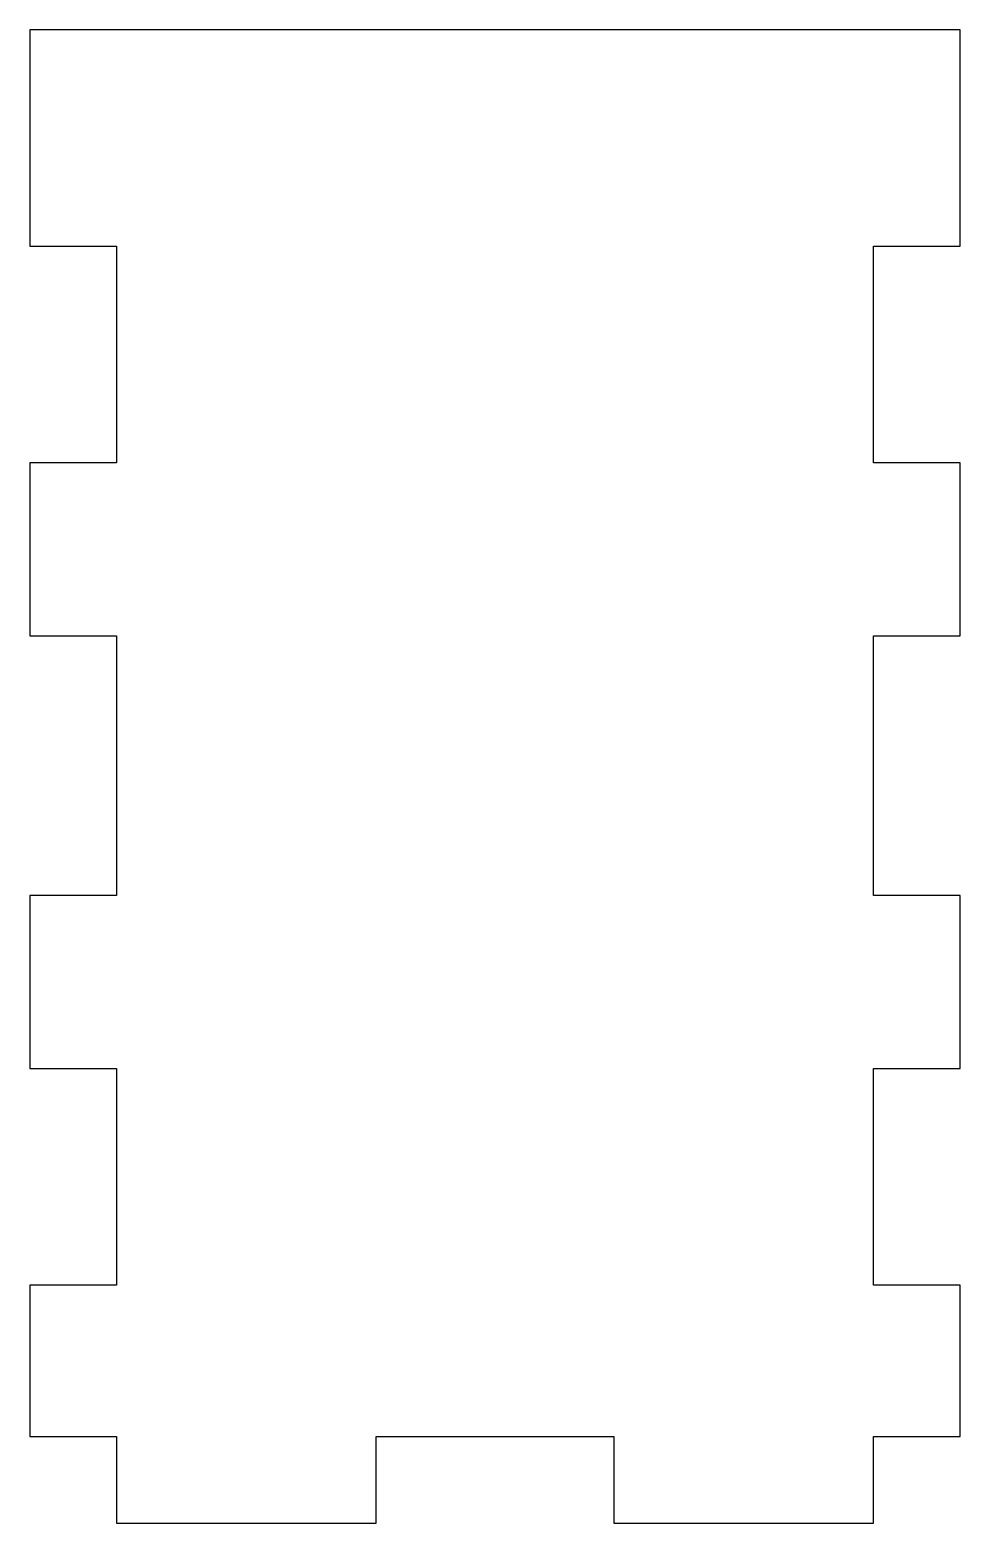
# Model space of a CAD drawing. Header units: millimetres. Extents: x 0 to 43, y 0 to 69.
import ezdxf

# ---------------------------------------------------------------- set-up
doc = ezdxf.new("R2010")
doc.units = ezdxf.units.MM

msp = doc.modelspace()

# ---------------------------------------------------------------- linework, layer by layer
at = {"linetype": 'Continuous', "flags": 128}
msp.add_lwpolyline([(39, 41), (43, 41), (43, 49), (39, 49), (39, 59), (43, 59), (43, 69), (0, 69), (0, 59), (4, 59), (4, 49), (0, 49), (0, 41), (4, 41), (4, 29), (0, 29), (0, 21), (4, 21), (4, 11), (0, 11), (0, 4), (4, 4), (4, 0), (16, 0), (16, 4), (27, 4), (27, 0), (39, 0), (39, 4), (43, 4), (43, 11), (39, 11), (39, 21), (43, 21), (43, 29), (39, 29)], close=True, dxfattribs=at)

doc.saveas('drawing.dxf')
